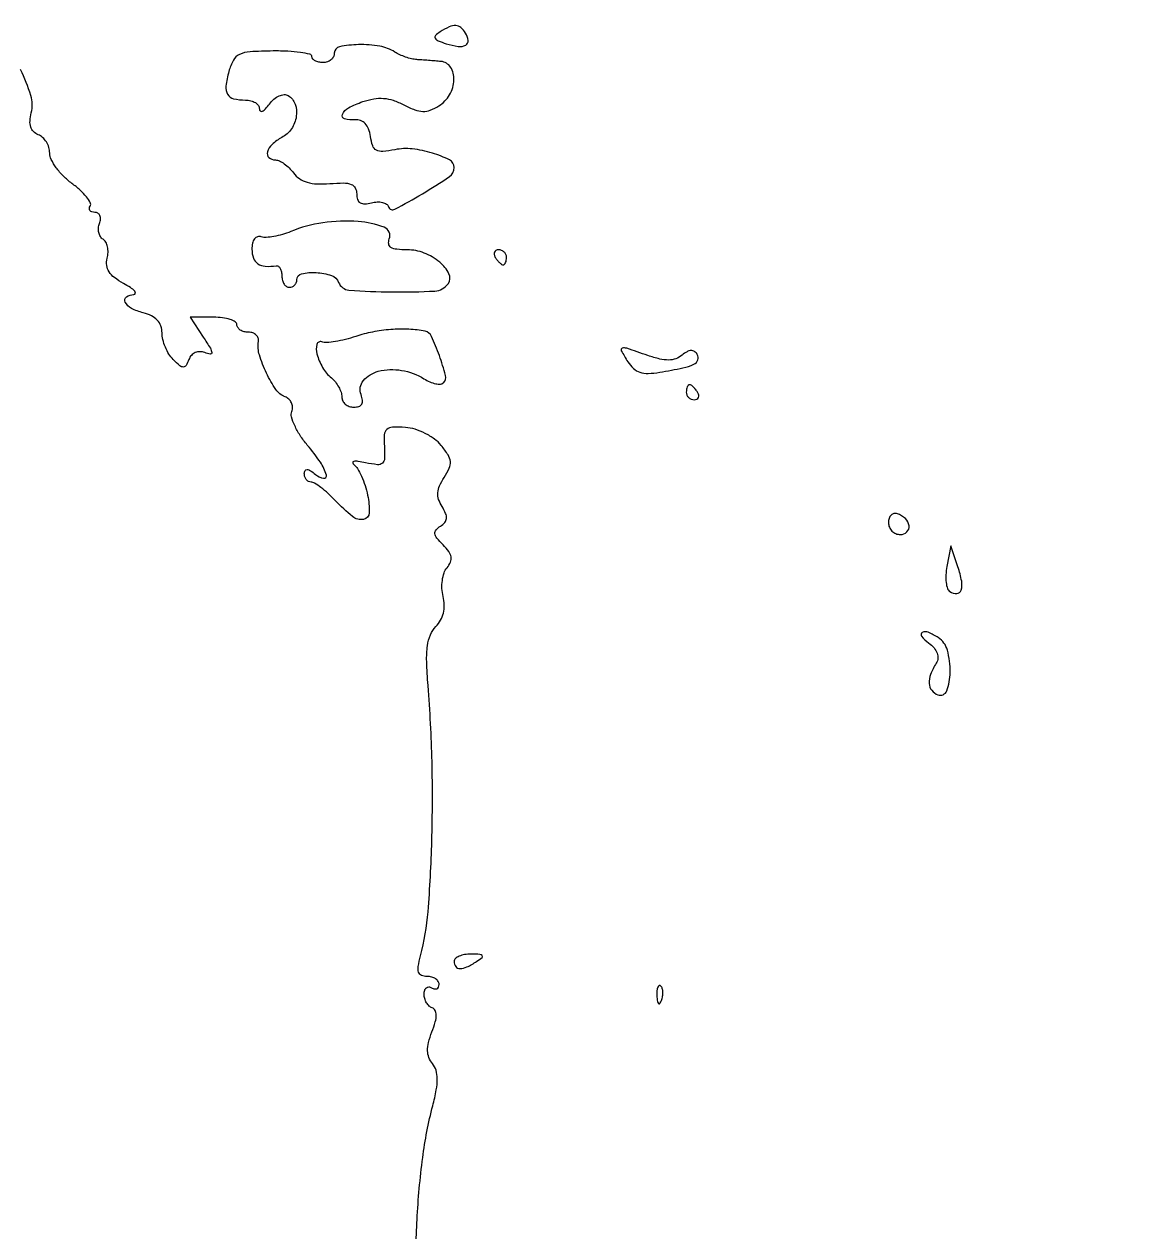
# Model space of a CAD drawing. Extents: x 0 to 4160, y 0 to 3120.
# Drawn here: x 240.6 to 390.2, y 1750.9 to 1912.1 of the extents above; entities that cross this region are included whole.
import ezdxf

# ---------------------------------------------------------------- set-up
doc = ezdxf.new("R2010")
doc.units = 0

msp = doc.modelspace()

# ---------------------------------------------------------------- linework, layer by layer
for points in [[(4159.499279, 606.274193, 0.000001), (4159.667734, 974.478125, 0.000057)], [(757.647081, 3119.740147, 0.000002), (520.492565, 3119.487217, 0.4139)], [(1964.75, 0.149832, 0.000016), (2717.930904, 0.232101, 0.000028), (3351.473438, 0.357111)], [(292.826928, 1744.719192, -0.010653), (293.057932, 1752.554569, -0.019535), (293.80224, 1760.816786, -0.031584), (295.149106, 1767.743228, 0.017203), (295.622408, 1769.851854, 0.048527), (295.757128, 1771.354441, 0.071644), (295.586536, 1772.478606, 0.100102), (295.10657, 1773.371591, -0.082388), (294.633234, 1774.182568, -0.087324), (294.459647, 1775.086584, -0.066761), (294.589738, 1776.185605, -0.028051), (295.040897, 1777.607566, 0.021223), (295.484574, 1778.94246, 0.068039), (295.617472, 1779.868264, 0.125298), (295.468504, 1780.470243, 0.191583), (295.062392, 1780.812536, -0.111346), (294.656182, 1781.057983, -0.069977), (294.312078, 1781.496123, -0.064799), (294.079378, 1782.051744, -0.066899), (294, 1782.64235, -0.070719), (294.073789, 1783.161447, -0.14589), (294.29375, 1783.503004, -0.189552), (294.61998, 1783.616301, -0.129002), (295, 1783.5, 0.082592), (295.3821, 1783.343488, 0.161196), (295.70625, 1783.3746, 0.182303), (295.921712, 1783.586039, 0.108972), (296, 1783.940983, 0.149936), (295.876107, 1784.344851, 0.098621), (295.52753, 1784.688914, 0.081825), (295.006525, 1784.920949, 0.064013), (294.391592, 1785, -0.098301), (293.644873, 1785.148238, -0.221153), (293.262953, 1785.563539, -0.120075), (293.208822, 1786.34401, -0.02267), (293.51599, 1787.75, 0.045671), (294.524137, 1793.653292, 0.012505), (295.023532, 1803.092129, 0.012738), (295.04871, 1813.683361, 0.014445), (294.521, 1823.82559, -0.012051), (294.33718, 1827.060091, -0.041422), (294.442461, 1829.158613, -0.066013), (294.838572, 1830.619615, -0.097509), (295.576489, 1831.719346, 0.069022), (296.203737, 1832.548621, 0.06937), (296.580287, 1833.515924, 0.066016), (296.689174, 1834.591713, 0.053786), (296.529268, 1835.739409, -0.050952), (296.378382, 1836.779332, -0.044796), (296.430221, 1837.875399, -0.04727), (296.662804, 1838.863115, -0.092006), (297.056248, 1839.567775, 0.07136), (297.519728, 1840.323313, 0.146051), (297.600614, 1841.007265, 0.116674), (297.292175, 1841.727472, 0.037134), (296.525419, 1842.617438, -0.025299), (295.707639, 1843.522443, -0.137193), (295.445533, 1844.122964, -0.216933), (295.592636, 1844.618826, -0.074442), (296.176111, 1845.116851, 0.075874), (296.750594, 1845.610033, 0.158219), (296.975692, 1846.148275, 0.122988), (296.866756, 1846.812845, 0.037617), (296.390885, 1847.721533, -0.058404), (295.934922, 1848.687696, -0.098938), (295.821987, 1849.571935, -0.088425), (296.055553, 1850.499829, -0.039273), (296.664333, 1851.610259, 0.037209), (297.348021, 1852.845219, 0.131301), (297.500271, 1853.731527, 0.120116), (297.195548, 1854.620948, 0.028796), (296.273448, 1855.894339, 0.064237), (295.372033, 1856.747983, 0.041458), (294.142178, 1857.496982, 0.041039), (292.785376, 1858.042246, 0.057122), (291.5, 1858.28408, 0.025), (289.77913, 1858.321705, 0.178404), (289.018738, 1858.016915, 0.197255), (288.680177, 1857.310582, 0.031486), (288.688768, 1855.746316, -0.025002), (288.718039, 1854.159973, -0.209121), (288.417015, 1853.526886, -0.209976), (287.748653, 1853.319616, -0.025219), (286.188768, 1853.5772, 0.017142), (285.190863, 1853.75858, 0.075565), (284.594713, 1853.755405, 0.413074), (284.47056, 1853.585546, 0.198058), (284.624368, 1853.330884, -0.100865), (285.104524, 1852.797937, -0.027719), (285.625572, 1851.789385, -0.026827), (286.101191, 1850.555075, -0.025135), (286.453823, 1849.25, -0.061281), (286.669332, 1846.894334, -0.356884), (285.90835, 1846.021008, -0.215192), (284.430283, 1846.407057, -0.033113), (282.14504, 1848.517277, 0.017529), (281.177789, 1849.467937, 0.02234), (280.218932, 1850.2707, 0.021071), (279.377258, 1850.859226, 0.142981), (278.89504, 1851, -0.124607), (278.553691, 1851.086411, -0.100781), (278.262918, 1851.329718, -0.090452), (278.067511, 1851.693662, -0.078242), (278, 1852.122445, -0.122183), (278.101643, 1852.532179, -0.300026), (278.361364, 1852.674576, -0.128583), (278.808783, 1852.51771, -0.024942), (279.5, 1852, 0.132067), (280.562617, 1851.51252, 0.549874), (280.941556, 1851.933577, 0.082199), (280.143251, 1853.643794, 0.024693), (278.398679, 1855.938044, -0.030174), (277.442495, 1857.224512, -0.037131), (276.719586, 1858.533388, -0.040486), (276.299066, 1859.687336, -0.160082), (276.335536, 1860.432011, 0.102632), (276.42988, 1861.009779, 0.098721), (276.28914, 1861.586164, 0.097059), (275.934998, 1862.072078, 0.095557), (275.42185, 1862.391615, -0.151885), (274.209856, 1863.347635, -0.038327), (272.936297, 1865.547196, -0.039328), (271.998649, 1867.967498, -0.113717), (271.883468, 1869.75, 0.126323), (271.840791, 1870.226194, 0.120402), (271.574186, 1870.632812, 0.106475), (271.118001, 1870.905427, 0.081806), (270.543837, 1871, -0.062925), (269.953551, 1871.074582, -0.08103), (269.453502, 1871.29375, -0.098234), (269.118878, 1871.618628, -0.152244), (269, 1872, 0.260643), (268.784908, 1872.384586, 0.060142), (268.084966, 1872.70625, 0.047269), (267.078376, 1872.927294, 0.030434), (265.88499, 1873), (262.76998, 1873), (264.509434, 1870.345257, -0.007328), (265.453233, 1868.857733, -0.114285), (265.643548, 1868.289436, -0.486746), (265.435455, 1868.091501, -0.05526), (264.707203, 1868.282115, 0.091205), (264.058441, 1868.40319, 0.103261), (263.439104, 1868.27558, 0.10439), (262.927517, 1867.912652, 0.095121), (262.585632, 1867.362556, -0.03734), (262.206966, 1866.560414, -0.269), (261.852208, 1866.352776, -0.182007), (261.393268, 1866.523479, -0.01731), (260.502873, 1867.35427, -0.057534), (259.927406, 1868.079957, -0.038914), (259.441469, 1869.01856, -0.039089), (259.109671, 1870.013789, -0.060991), (259, 1870.909519, 0.087185), (258.836861, 1871.838002, 0.101051), (258.369044, 1872.602272, 0.089439), (257.586239, 1873.187175, 0.054401), (256.5, 1873.589356, -0.057878), (254.914996, 1874.188731, -0.156758), (254.077405, 1875.030938, -0.375706), (254.248693, 1875.709925, -0.144208), (255.25, 1876.040038, 0.355724), (255.438732, 1876.204088, 0.237137), (255.351344, 1876.492756, 0.059267), (254.782131, 1876.965209, 0.019207), (253.839683, 1877.524985, -0.039069), (252.659102, 1878.291153, -0.086049), (251.932032, 1879.078891, -0.110623), (251.618782, 1879.928209, -0.0975), (251.676801, 1880.872089, 0.055846), (251.789401, 1881.647511, 0.061025), (251.721603, 1882.404947, 0.069161), (251.493282, 1883.031849, 0.133242), (251.130792, 1883.419166, -0.117391), (250.77485, 1883.776454, -0.08177), (250.559333, 1884.305833, -0.074938), (250.5137, 1884.922624, -0.072794), (250.650663, 1885.532025, 0.070748), (250.779226, 1886.093366, 0.118921), (250.70599, 1886.568782, 0.152637), (250.445951, 1886.882245, 0.144838), (250.047972, 1887, -0.076447), (249.640795, 1887.062621, -0.153793), (249.377157, 1887.247036, -0.186474), (249.296437, 1887.521029, -0.118389), (249.401716, 1887.840973, 0.269287), (249.414483, 1888.30545, 0.044916), (248.899074, 1889.077918, 0.038791), (248.057377, 1889.971152, 0.025234), (246.960733, 1890.87091, -0.037056), (245.827819, 1891.846095, -0.038765), (244.869715, 1892.964144, -0.041872), (244.204867, 1894.05508, -0.116429), (244, 1894.922949, 0.074945), (243.886051, 1895.6789, 0.06453), (243.55216, 1896.410597, 0.066848), (243.058329, 1897.008352, 0.095391), (242.475437, 1897.371052, -0.104615), (241.844264, 1897.779972, -0.120489), (241.471488, 1898.391238, -0.094228), (241.370534, 1899.229158, -0.044506), (241.541427, 1900.309036, 0.138317), (241.475157, 1902.59475, 0.035686), (240.110028, 1906.06063, 0.032521)]]:
    msp.add_lwpolyline(points, format="xyb")
for points in [[(296.117872, 1911.094011, 0.056625), (295.534, 1910.624066, 0.326512), (295.478659, 1910.25481, 0.17671), (295.853792, 1909.913274, 0.020356), (296.943233, 1909.518017, 0.041595), (298.550664, 1909.151487, 0.161361), (299.542642, 1909.330886, 0.301391), (299.872408, 1909.954451, 0.114132), (299.541119, 1910.933469, 0.080071), (298.912445, 1911.659911, 0.16414), (298.219239, 1911.930569, 0.11984), (297.346883, 1911.761278, 0.033602)], [(281.999402, 1908.25, -0.119266), (281.884278, 1907.773235, -0.100718), (281.559199, 1907.367188, -0.092234), (281.072854, 1907.094516, -0.081942), (280.5, 1907, -0.051162), (279.92605, 1907.058882, -0.071101), (279.440625, 1907.234116, -0.091168), (279.114286, 1907.492779, -0.181643), (279, 1907.796989, 0.349483), (278.752311, 1908.108073, 0.020497), (277.480277, 1908.34606, 0.023791), (275.809858, 1908.507577, 0.014477), (273.826476, 1908.546989, 0.012444), (270.749135, 1908.442415, 0.094091), (269.345457, 1908.089247, 0.16208), (268.529052, 1907.320288, 0.057828), (267.929879, 1905.813264, 0.033446), (267.539742, 1903.84864, 0.166426), (267.760765, 1902.762013, 0.207799), (268.560881, 1902.177979, 0.055249), (270.166667, 1902, -0.063125), (270.867632, 1901.911149, -0.081178), (271.461458, 1901.650106, -0.098308), (271.85882, 1901.263131, -0.151814), (272, 1900.80887, 0.227021), (272.128838, 1900.539738, 0.28992), (272.396062, 1900.509282, 0.093826), (272.828367, 1900.829804, 0.02859), (273.348296, 1901.461646, -0.056718), (273.949551, 1902.113965, -0.072019), (274.638843, 1902.554814, -0.087512), (275.306265, 1902.725689, -0.158721), (275.848296, 1902.593758, -0.170239), (276.772755, 1901.450509, -0.123938), (276.930923, 1899.809959, -0.111833), (276.28298, 1898.155354, -0.121446), (275, 1897, 0.061789), (273.698759, 1896.081175, 0.139215), (273.067108, 1895.06445, 0.287961), (273.28014, 1894.327764, 0.184178), (274.139757, 1894, -0.113374), (274.666175, 1893.879082, -0.043139), (275.316939, 1893.490948, -0.039933), (275.977604, 1892.93013, -0.03896), (276.546675, 1892.267056, 0.086044), (277.337532, 1891.503615, 0.077957), (278.365863, 1891.018874, 0.061908), (279.697253, 1890.802324, 0.030891), (281.406917, 1890.843673, -0.019529), (283.241729, 1890.929769, -0.094134), (284.265204, 1890.743655, -0.181901), (284.801159, 1890.266464, -0.121459), (285, 1889.459986, 0.079246), (285.117337, 1888.7243, 0.179315), (285.462842, 1888.289252, 0.150146), (286.059389, 1888.13903, 0.051145), (286.952053, 1888.277211, -0.052008), (287.72454, 1888.395428, -0.06879), (288.432622, 1888.331936, -0.085592), (288.971188, 1888.105781, -0.171842), (289.251108, 1887.746675, 0.462499), (290.075225, 1887.41498, 0.01367), (293.758766, 1889.480682, 0.014347), (297.367331, 1891.779038, 0.24869), (298, 1892.972371, 0.280767), (297.373422, 1894.000244, 0.045503), (295.108628, 1894.917921, 0.046242), (292.406932, 1895.470117, 0.076797), (290.089169, 1895.367834, -0.026286), (288.470601, 1895.131754, -0.14887), (287.626677, 1895.305722, -0.188191), (287.13104, 1895.894281, -0.046805), (286.833253, 1897.141747, 0.054541), (286.57805, 1898.142198, 0.099111), (286.134109, 1898.856131, 0.119625), (285.515404, 1899.260416, 0.10536), (284.749516, 1899.361111, -0.085793), (283.373472, 1899.487992, -0.458269), (283.086916, 1900.083847, -0.170647), (283.895766, 1900.953496, -0.037051), (285.805129, 1901.782223, -0.04096), (287.269512, 1902.161691, -0.06228), (288.580796, 1902.223738, -0.061815), (289.874085, 1901.960782, -0.039662), (291.284699, 1901.358815, 0.028599), (292.752177, 1900.693876, 0.084841), (293.831768, 1900.476176, 0.099088), (294.82427, 1900.644326, 0.04826), (295.97957, 1901.219314, 0.124183), (297.400007, 1902.697589, 0.118745), (297.979457, 1904.697885, 0.155364), (297.527531, 1906.378569, 0.232943), (296.25, 1907.14806, 0.001151), (295.470768, 1907.21218, 0.000757), (294.573438, 1907.282572, 0.000761), (293.699789, 1907.348438, 0.001468), (293, 1907.39806, -0.042385), (292.324128, 1907.501988, -0.024015), (291.528864, 1907.735252, -0.023832), (290.744313, 1908.04951, -0.035901), (290.09826, 1908.402798, 0.10197), (288.076517, 1909.184511, 0.046177), (285.231913, 1909.393747, 0.046209), (282.700514, 1909.111046, 0.355906)], [(276.184857, 1884.442508, -0.027055), (275.065228, 1884.044228, -0.027975), (273.921489, 1883.774336, -0.029108), (272.910336, 1883.654875, -0.096746), (272.25, 1883.743553, 0.157379), (271.754329, 1883.750586, 0.158155), (271.349226, 1883.466413, 0.108722), (271.085953, 1882.890491, 0.053094), (271, 1882.083333, 0.085704), (271.202961, 1880.90795, 0.159681), (271.788418, 1880.151519, 0.134756), (272.791183, 1879.8108, 0.054114), (274.25, 1879.881579, -0.204797), (274.535673, 1879.809424, -0.105904), (274.779688, 1879.524589, -0.075993), (274.944979, 1879.065578, -0.048526), (275, 1878.5, 0.064853), (275.074694, 1877.926543, 0.082425), (275.29375, 1877.440625, 0.098894), (275.618646, 1877.115568, 0.148195), (276, 1877, 0.099038), (276.381638, 1877.076342, 0.097945), (276.70625, 1877.29375, 0.097945), (276.923658, 1877.618362, 0.099038), (277, 1878, -0.348044), (277.640544, 1878.808736, -0.073185), (279.566758, 1878.972785, -0.065387), (281.620716, 1878.574071, -0.224162), (282.577543, 1877.658523, 0.290313), (283.961144, 1876.629883, 0.015452), (289.695951, 1876.381389, 0.01668), (295.421462, 1876.501376, 0.227629), (297.19941, 1877.477161, 0.278238), (297.304674, 1878.815779, 0.104086), (296.084314, 1880.350775, 0.080386), (293.999401, 1881.575848, 0.092971), (291.738024, 1882, -0.024623), (290.336131, 1882.069081, -0.113178), (289.569693, 1882.326366, -0.225041), (289.269209, 1882.786183, -0.126296), (289.347513, 1883.463222, 0.415731), (288.653724, 1885.010239, 0.071865), (285.177536, 1885.779356, 0.053886), (280.472634, 1885.622122, 0.063783)], [(303.5, 1881, 0.029505), (303.768994, 1880.617226, 0.035638), (304.066025, 1880.29375, 0.038439), (304.34829, 1880.065539, 0.151918), (304.559017, 1880, 0.210953), (304.727648, 1880.07446, 0.081139), (304.870461, 1880.29375, 0.061769), (304.967655, 1880.617151, 0.042167), (305, 1881, 0.105053), (304.918938, 1881.381556, 0.099167), (304.688914, 1881.70625, 0.09642), (304.345238, 1881.923877, 0.093332), (303.940983, 1882, 0.108972), (303.586039, 1881.921712, 0.182303), (303.3746, 1881.70625, 0.161196), (303.343488, 1881.3821, 0.082592)], [(284.868103, 1870.439111, -0.02028), (283.49232, 1870.030642, -0.022966), (282.143626, 1869.754253, -0.022984), (280.9881, 1869.62634, -0.104897), (280.322963, 1869.723291, 0.44515), (279.677275, 1869.383968, 0.128255), (279.68469, 1868.106405, 0.066937), (280.443656, 1866.283883, 0.087674), (281.608065, 1864.910314, -0.051564), (282.140681, 1864.366544, -0.042397), (282.591119, 1863.689795, -0.044089), (282.899347, 1862.989062, -0.081749), (283, 1862.377555, 0.115907), (283.123466, 1861.8521, 0.100475), (283.472053, 1861.404657, 0.093246), (283.993303, 1861.104323, 0.084391), (284.606989, 1861, 0.076293), (285.278785, 1861.103107, 0.187593), (285.661977, 1861.410112, 0.166401), (285.763701, 1861.926005, 0.057892), (285.573119, 1862.67005, -0.272603), (285.886177, 1864.540146, -0.157674), (287.879527, 1865.789563, -0.103812), (290.995691, 1865.914996, -0.098212), (293.96809, 1864.787855, 0.038586), (294.761043, 1864.373912, 0.05097), (295.538662, 1864.131551, 0.061108), (296.190743, 1864.080446, 0.18754), (296.589124, 1864.25579, 0.267129), (296.851932, 1865.230633, 0.02126), (296.028072, 1867.882187, 0.021869), (294.978177, 1870.454634, 0.238701), (294.12868, 1871.128948, 0.040053), (291.967985, 1871.394397, 0.029141), (289.545928, 1871.355428, 0.028745), (287.100664, 1871.031189, 0.034979)], [(321.191485, 1867.064992, 0.068004), (321.936299, 1866.169956, 0.105508), (322.799693, 1865.66325, 0.087418), (323.914293, 1865.499256, 0.035277), (325.449959, 1865.651526, 0.008611), (328.561848, 1866.238971, 0.060122), (330.025623, 1866.730393, 0.197459), (330.550322, 1867.308627, 0.229025), (330.474354, 1868.041495, 0.105298), (330.095598, 1868.437295, 0.162801), (329.644133, 1868.56458, 0.118481), (329.097988, 1868.405268, 0.043285), (328.431862, 1867.943451, -0.085917), (327.597203, 1867.464103, -0.085016), (326.646872, 1867.290904, -0.062303), (325.459066, 1867.426659, -0.024302), (323.871667, 1867.894893, 0.003177), (321.04489, 1868.860212, 0.157022), (320.46028, 1868.866771, 0.474831), (320.327471, 1868.537985, 0.013881)], [(329, 1863, 0.105053), (329.081062, 1862.618444, 0.099167), (329.311086, 1862.29375, 0.09642), (329.654762, 1862.076123, 0.093332), (330.059017, 1862, 0.108972), (330.413961, 1862.078288, 0.182303), (330.6254, 1862.29375, 0.161196), (330.656512, 1862.6179, 0.082592), (330.5, 1863, 0.029505), (330.231006, 1863.382774, 0.035638), (329.933975, 1863.70625, 0.038439), (329.65171, 1863.934461, 0.151918), (329.440983, 1864, 0.210953), (329.272352, 1863.92554, 0.081139), (329.129539, 1863.70625, 0.061769), (329.032345, 1863.382849, 0.042167)], [(356, 1845.583333, 0.099038), (356.120875, 1844.979073, 0.097945), (356.465104, 1844.465104, 0.097945), (356.979073, 1844.120875, 0.099038), (357.583333, 1844, 0.190724), (358.459866, 1844.346973, 0.244413), (358.742973, 1845.153639, 0.165501), (358.250696, 1846.122932, 0.113253), (357.1875, 1846.770833, 0.134046), (356.735738, 1846.795817, 0.144529), (356.348828, 1846.585286, 0.119977), (356.089234, 1846.158616, 0.077096)], [(363.799587, 1839.726133, 0.033881), (363.664731, 1838.621982, 0.043263), (363.698207, 1837.59781, 0.049323), (363.877722, 1836.786325, 0.177052), (364.200641, 1836.375997, 0.149658), (365.133687, 1836.131316, 0.314245), (365.702111, 1836.563071, 0.126996), (365.774262, 1837.771926, 0.032288), (365.269644, 1839.6875), (364.330955, 1842.5)], [(361.350138, 1829.534731, -0.050208), (362.081709, 1828.855005, -0.090289), (362.502753, 1828.155291, -0.11341), (362.596776, 1827.466929, -0.117549), (362.378258, 1826.816535, 0.044946), (361.624887, 1825.327233, 0.108096), (361.425224, 1824.11418, 0.15661), (361.769622, 1823.207249, 0.133477), (362.598632, 1822.600525, 0.416242), (363.77952, 1823.131352, 0.08852), (364.23472, 1825.592223, 0.066151), (363.857928, 1828.571998, 0.187966), (362.64694, 1830.234687, 0.039991), (361.29704, 1830.954314, 0.230133), (360.510544, 1830.920825, 0.47492), (360.415529, 1830.424336, 0.056252)], [(298, 1787, 0.163584), (298.224247, 1786.332924, 0.234725), (298.772965, 1786.060308, 0.112355), (299.698623, 1786.270972, 0.031558), (301, 1787, 0.023197), (301.728886, 1787.520491, 0.409657), (301.762149, 1787.781653, 0.220444), (301.444209, 1787.949578, 0.011293), (300.25, 1787.984687, 0.042523), (299.388595, 1787.917196, 0.062416), (298.660937, 1787.701752, 0.082215), (298.167975, 1787.381177, 0.210568)], [(325.078947, 1782.416667, 0.018894), (325.137993, 1781.670344, 0.168741), (325.279315, 1781.37858, 0.470617), (325.461564, 1781.395823, 0.054073), (325.683114, 1781.8125, 0.051402), (325.839148, 1782.359369, 0.05415), (325.876576, 1782.916927, 0.060344), (325.797407, 1783.402231, 0.126455), (325.604167, 1783.729167, 0.296942), (325.385309, 1783.77538, 0.208169), (325.200665, 1783.592839, 0.077125), (325.089945, 1783.112848, 0.028489)]]:
    msp.add_lwpolyline(points, format="xyb", close=True)

doc.saveas('drawing.dxf')
